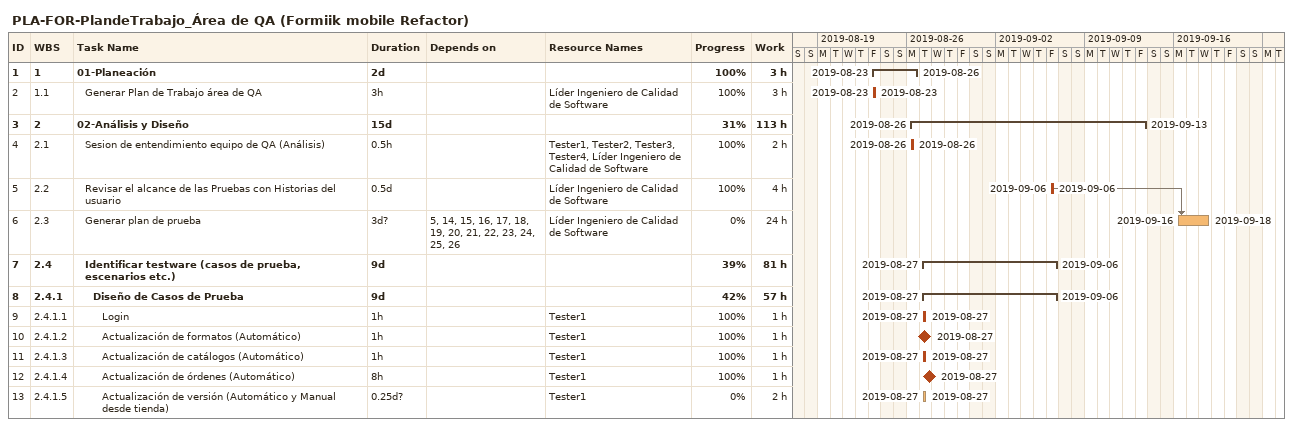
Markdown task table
PLA-FOR-PlandeTrabajo_Área de QA (Formiik mobile Refactor)

| ID | WBS | Task | Duration | Start | Finish | Predecessors | Resources | % complete | Work (h) |
|---|---|---|---|---|---|---|---|---|---|
| 1 | 1 | **01-Planeación** | 2d | 2019-08-23 | 2019-08-26 |  |  | 100 | 3 |
| 2 | 1.1 | Generar Plan de Trabajo área de QA | 3h | 2019-08-23 | 2019-08-23 |  | Líder Ingeniero de Calidad de Software | 100 | 3 |
| 3 | 2 | **02-Análisis y Diseño** | 15d | 2019-08-26 | 2019-09-13 |  |  | 31 | 113 |
| 4 | 2.1 | Sesion de entendimiento equipo de QA (Análisis) | 0.5h | 2019-08-26 | 2019-08-26 |  | Tester1, Tester2, Tester3, Tester4, Líder Ingeniero de Calidad de Software | 100 | 2 |
| 5 | 2.2 | Revisar el alcance de las Pruebas con Historias del usuario | 0.5d | 2019-09-06 | 2019-09-06 |  | Líder Ingeniero de Calidad de Software | 100 | 4 |
| 6 | 2.3 | Generar plan de prueba | 3d? | 2019-09-16 | 2019-09-18 | 5, 14, 15, 16, 17, 18, 19, 20, 21, 22, 23, 24, 25, 26 | Líder Ingeniero de Calidad de Software | 0 | 24 |
| 7 | 2.4 | **Identificar testware (casos de prueba, escenarios etc.)** | 9d | 2019-08-27 | 2019-09-06 |  |  | 39 | 81 |
| 8 | 2.4.1 | **Diseño de Casos de Prueba** | 9d | 2019-08-27 | 2019-09-06 |  |  | 42 | 57 |
| 9 | 2.4.1.1 | Login | 1h | 2019-08-27 | 2019-08-27 |  | Tester1 | 100 | 1 |
| 10 | 2.4.1.2 | Actualización de formatos (Automático) | 1h | 2019-08-27 | 2019-08-27 |  | Tester1 | 100 | 1 |
| 11 | 2.4.1.3 | Actualización de catálogos (Automático) | 1h | 2019-08-27 | 2019-08-27 |  | Tester1 | 100 | 1 |
| 12 | 2.4.1.4 | Actualización de órdenes (Automático) | 8h | 2019-08-27 | 2019-08-27 |  | Tester1 | 100 | 1 |
| 13 | 2.4.1.5 | Actualización de versión (Automático y Manual desde tienda) | 0.25d? | 2019-08-27 | 2019-08-27 |  | Tester1 | 0 | 2 |
